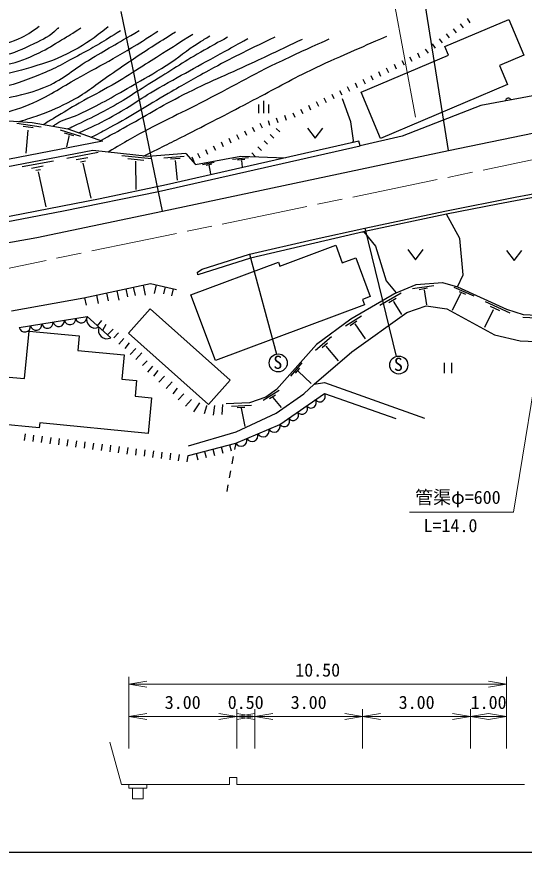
# Model space of a CAD drawing. Units: millimetres at full size, sheet at 1:1000, with parts at other scales. Extents: x 40000 to 680000, y 20000 to 380000.
# Drawn here: x 181034 to 251556, y 205000 to 321068 of the extents above; entities that cross this region are included whole.
import ezdxf
from ezdxf.enums import TextEntityAlignment as Align

# ---------------------------------------------------------------- set-up
doc = ezdxf.new("R2010")
doc.units = ezdxf.units.MM
doc.header["$LTSCALE"] = 1000
doc.linetypes.add('CHAIN', pattern=[18.5, 12, -1.5, 3.5, -1.5])
for name, color, linetype, lineweight in [('M-BGD', 7, 'Continuous', 25), ('M-BMK', 2, 'CHAIN', 13), ('M-STR-HTXT', 7, 'Continuous', 13), ('M-TTL-BAND', 7, 'Continuous', 25)]:
    doc.layers.add(name, color=color, linetype=linetype, lineweight=lineweight)
doc.styles.add('ＭＳ ゴシック', font='')
doc.styles.get('ＭＳ ゴシック').set_extended_font_data('MS Gothic')

# ---------------------------------------------------------------- blocks, each defined once
blk = doc.blocks.new('open_arrow')
at = {"color": 0, "linetype": 'Continuous', "lineweight": -2}
blk.add_lwpolyline([(7.5, 1.25), (0, 0), (7.5, -1.25)], dxfattribs=at)

msp = doc.modelspace()

# ---------------------------------------------------------------- linework, layer by layer
at = {"layer": 'M-BGD'}
for p, q in [((241045, 302477), (237561, 324347)), ((201290, 294055), (195529, 321802)), ((240519, 316930), (249410, 320697)), ((243601, 320802), (244012, 320236)), ((249410, 320697), (251514, 315731)), ((241659, 319393), (242070, 318827)), ((242630, 320098), (243041, 319531)), ((240687, 318688), (241098, 318122)), ((238745, 317279), (239156, 316713)), ((239716, 317984), (240127, 317417)), ((241030, 315723), (240519, 316930)), ((228876, 310574), (241030, 315723)), ((236707, 316030), (237009, 315398)), ((237773, 316574), (238184, 316008)), ((251514, 315731), (248097, 314283)), ((234543, 314992), (234845, 314361)), ((235625, 315511), (235927, 314880)), ((231297, 313435), (231599, 312804)), ((232379, 313954), (232681, 313323)), ((233461, 314473), (233763, 313842)), ((248097, 314283), (249220, 311634)), ((229132, 312398), (229435, 311767)), ((230215, 312917), (230517, 312285)), ((226968, 311360), (227271, 310729)), ((228050, 311879), (228353, 311248)), ((249220, 311634), (231592, 304165)), ((224804, 310323), (225107, 309691)), ((225886, 310841), (226189, 310210)), ((231592, 304165), (228876, 310574)), ((253275, 310172), (245515, 308747)), ((214670, 307655), (214670, 308880)), ((215370, 307655), (215370, 309405)), ((216070, 307655), (216070, 308880)), ((221558, 308766), (221861, 308135)), ((222640, 309285), (222943, 308654)), ((223722, 309804), (224025, 309173)), ((227453, 306480), (226294, 309658)), ((245515, 308747), (234579, 304479)), ((219394, 307728), (219697, 307097)), ((220476, 308247), (220779, 307616)), ((179961, 306615), (183163, 306394)), ((215953, 306672), (216157, 306003)), ((217101, 307022), (217305, 306352)), ((218249, 307372), (218453, 306702)), ((227821, 303865), (227453, 306480)), ((181070, 306262), (184440, 305794)), ((181947, 305864), (183340, 305677)), ((182579, 305326), (182310, 302108)), ((183163, 306394), (188151, 305472)), ((187055, 305335), (189911, 304481)), ((188151, 305472), (192969, 303778)), ((213747, 305744), (214050, 305113)), ((214828, 306263), (215131, 305632)), ((217078, 305546), (217577, 305056)), ((221458, 305580), (222508, 304180)), ((222508, 304180), (223558, 305580)), ((241045, 302477), (258027, 305979)), ((187617, 304925), (188904, 304562)), ((188272, 304422), (187945, 302983)), ((188296, 304586), (188272, 304422)), ((210502, 304185), (210805, 303554)), ((211583, 304704), (211886, 304073)), ((212665, 305224), (212968, 304593)), ((216237, 304690), (216737, 304200)), ((234579, 304479), (228764, 303122)), ((192969, 303778), (164093, 298242)), ((200752, 296782), (228764, 303122)), ((228578, 303781), (201864, 297693)), ((208338, 303145), (208642, 302514)), ((209420, 303665), (209723, 303034)), ((214556, 302977), (215056, 302487)), ((215397, 303833), (215896, 303343)), ((227712, 303584), (227821, 303865)), ((228764, 303122), (228578, 303781)), ((191600, 302497), (165929, 297570)), ((188015, 301440), (192368, 302229)), ((199297, 301637), (191600, 302497)), ((204539, 302066), (199297, 301637)), ((201290, 294055), (241045, 302477)), ((204539, 302066), (205888, 300525)), ((206175, 302106), (206478, 301475)), ((207257, 302626), (207560, 301995)), ((213686, 302151), (214164, 301640)), ((181789, 300245), (186142, 301035)), ((189314, 301247), (190929, 301527)), ((189911, 300931), (190578, 301053)), ((190244, 300702), (191315, 295840)), ((195644, 301770), (199775, 301352)), ((196486, 301372), (198698, 301150)), ((197528, 300998), (197582, 297084)), ((201497, 301475), (204305, 301693)), ((202402, 301311), (203728, 301412)), ((203034, 301116), (203338, 298370)), ((205353, 301595), (205656, 300964)), ((205888, 300525), (212180, 301715)), ((206833, 300541), (208487, 300848)), ((207337, 300468), (208133, 300619)), ((210994, 301284), (213261, 301507)), ((211727, 301180), (212746, 301294)), ((212180, 301715), (218358, 301452)), ((212247, 301107), (212341, 300166)), ((183088, 300052), (184703, 300332)), ((183685, 299736), (184352, 299859)), ((184018, 299507), (185089, 294645)), ((207738, 300474), (207972, 299231)), ((201864, 297693), (192645, 295776)), ((187520, 294103), (200752, 296782)), ((240508, 294034), (250311, 295983)), ((256369, 296610), (247893, 295046)), ((250311, 295983), (256275, 297118)), ((192645, 295776), (170996, 291552)), ((247893, 295046), (240755, 293627)), ((163321, 289452), (187520, 294103)), ((183807, 290395), (201290, 294055)), ((229411, 291711), (240508, 294034)), ((240755, 293627), (229417, 291239)), ((242615, 290259), (240755, 293627)), ((222231, 290121), (229411, 291711)), ((229411, 291711), (233756, 273885)), ((163750, 286873), (183807, 290395)), ((229417, 291239), (213513, 287522)), ((229087, 291162), (229273, 291206)), ((229273, 291206), (230887, 289206)), ((243056, 285207), (242615, 290259)), ((213373, 288078), (222231, 290121)), ((217603, 286422), (225351, 289319)), ((225351, 289319), (226264, 286877)), ((230887, 289206), (232371, 284369)), ((206823, 285986), (213373, 288078)), ((213373, 288078), (217127, 274204)), ((235389, 288711), (236439, 287311)), ((236439, 287311), (237489, 288711)), ((249103, 288602), (250153, 287202)), ((250153, 287202), (251203, 288602)), ((205247, 282430), (217397, 286972)), ((213513, 287522), (206180, 285196)), ((217397, 286972), (217603, 286422)), ((226264, 286877), (228129, 287574)), ((228129, 287574), (230144, 282183)), ((206154, 285572), (206823, 285986)), ((206180, 285196), (206154, 285572)), ((232371, 284369), (233747, 282735)), ((242282, 283562), (243056, 285207)), ((190343, 281995), (199630, 284016)), ((196202, 283270), (196449, 282135)), ((197221, 283492), (197476, 282320)), ((198589, 283789), (198897, 282372)), ((199630, 284016), (203242, 283156)), ((200400, 283832), (200109, 282609)), ((201677, 283529), (201451, 282583)), ((202763, 283270), (202531, 282293)), ((233747, 282735), (236542, 283853)), ((236034, 283300), (238989, 283752)), ((236542, 283853), (240186, 284143)), ((236964, 283185), (238129, 283395)), ((240186, 284143), (242282, 283562)), ((241750, 283500), (244527, 282303)), ((242282, 283562), (249081, 280429)), ((192114, 282380), (192368, 281214)), ((193528, 282688), (193763, 281609)), ((194933, 282994), (195211, 281714)), ((208649, 273330), (205247, 282430)), ((233747, 282735), (227455, 279037)), ((230144, 282183), (229078, 281785)), ((231464, 281014), (234451, 282702)), ((237626, 283122), (237970, 281064)), ((242705, 282634), (241552, 280252)), ((242520, 282908), (243367, 282519)), ((180295, 280215), (190343, 281995)), ((190452, 282019), (190672, 281011)), ((229346, 281067), (208649, 273330)), ((229078, 281785), (229346, 281067)), ((232725, 281358), (233770, 281957)), ((233388, 281536), (233451, 281428)), ((233451, 281428), (234490, 279689)), ((235228, 279959), (237904, 280926)), ((237904, 280926), (240807, 280507)), ((246114, 281491), (249540, 279912)), ((196573, 277121), (199561, 280474)), ((199561, 280474), (210682, 270565)), ((227585, 274509), (235228, 279959)), ((240807, 280507), (247417, 276863)), ((247242, 280338), (246009, 277882)), ((246822, 280873), (248131, 280252)), ((249081, 280429), (251381, 279698)), ((192801, 278859), (192228, 278136)), ((227455, 279037), (222691, 275521)), ((226699, 278136), (228950, 279527)), ((227359, 278170), (228295, 278800)), ((251335, 279334), (255109, 279181)), ((251381, 279698), (257405, 279430)), ((193403, 278314), (192940, 277493)), ((194435, 277683), (193629, 276871)), ((228027, 278428), (229461, 276316)), ((182125, 270791), (182766, 277397)), ((182766, 277397), (189724, 276723)), ((189724, 276723), (189528, 274706)), ((195166, 277139), (194536, 276451)), ((195926, 276365), (195209, 275562)), ((207694, 267212), (196573, 277121)), ((222557, 274754), (224750, 276660)), ((247417, 276863), (250997, 276025)), ((196671, 275763), (196040, 274989)), ((222691, 275521), (217130, 269286)), ((223475, 275127), (224206, 275786)), ((224005, 275284), (225696, 273249)), ((250997, 276025), (255833, 275870)), ((189528, 274706), (195966, 274082)), ((195966, 274082), (195641, 270732)), ((197588, 274975), (196786, 274158)), ((198420, 274373), (197588, 273441)), ((222350, 270023), (227585, 274509)), ((199151, 273283), (198520, 272596)), ((219122, 271155), (220709, 272996)), ((240438, 272973), (240438, 271573)), ((241488, 271573), (241488, 272973)), ((171701, 271801), (182125, 270791)), ((199910, 272510), (199194, 271707)), ((200655, 271908), (200025, 271134)), ((219779, 271550), (220365, 272264)), ((220154, 271811), (221944, 270098)), ((195641, 270732), (197682, 270535)), ((197682, 270535), (197472, 268367)), ((201573, 271119), (200770, 270302)), ((210682, 270565), (207694, 267212)), ((202633, 270339), (201802, 269407)), ((203336, 269457), (202705, 268683)), ((217130, 269286), (215654, 268240)), ((220917, 268661), (222350, 270023)), ((222350, 270023), (223784, 270238)), ((223784, 270238), (237711, 265286)), ((197472, 268367), (199760, 268145)), ((199760, 268145), (199277, 263172)), ((204253, 268669), (203450, 267852)), ((215654, 268240), (213375, 267423)), ((215272, 267789), (217520, 269177)), ((216138, 268037), (216985, 268566)), ((216622, 268158), (217763, 266795)), ((217090, 265981), (220917, 268661)), ((223778, 268751), (233712, 265254)), ((205313, 267888), (204482, 266957)), ((206410, 267428), (205607, 266176)), ((207394, 266959), (207098, 265927)), ((207413, 267074), (207394, 266959)), ((208502, 267045), (208349, 265736)), ((209611, 267217), (209544, 265813)), ((213375, 267423), (210151, 267294)), ((210886, 266992), (213676, 267101)), ((211544, 263401), (217090, 265981)), ((211657, 266782), (212734, 266827)), ((212205, 266687), (212733, 264152)), ((184161, 263961), (174114, 264935)), ((184226, 264632), (184161, 263961)), ((199277, 263172), (184226, 264632)), ((182186, 263110), (182068, 262218)), ((183376, 262952), (183257, 262060)), ((184565, 262794), (184447, 261902)), ((185755, 262636), (185636, 261744)), ((186944, 262478), (186826, 261586)), ((188134, 262320), (188016, 261428)), ((204908, 261452), (211544, 263401)), ((189324, 262163), (189205, 261270)), ((190513, 262005), (190395, 261113)), ((191703, 261847), (191584, 260955)), ((192892, 261689), (192774, 260797)), ((194082, 261531), (193963, 260639)), ((195271, 261373), (195153, 260481)), ((196461, 261215), (196343, 260323)), ((204887, 260097), (211460, 261850)), ((209428, 261308), (209660, 260438)), ((210588, 261617), (210820, 260748)), ((211460, 261850), (211293, 260943)), ((197651, 261058), (197532, 260165)), ((198840, 260900), (198722, 260008)), ((200030, 260742), (199911, 259850)), ((201219, 260584), (201101, 259692)), ((202409, 260426), (202290, 259534)), ((203598, 260268), (203480, 259376)), ((204788, 260110), (204670, 259218)), ((205950, 260381), (206182, 259511)), ((207109, 260690), (207341, 259820)), ((208269, 260999), (208501, 260129)), ((211112, 259960), (210930, 258977)), ((210749, 257993), (210568, 257010)), ((210387, 256026), (210220, 255120))]:
    msp.add_line(p, q, dxfattribs=at)
at = {"layer": 'M-BGD', "lineweight": 13}
for p, q in [((196599, 224404), (196599, 229352)), ((249099, 224404), (249099, 229352)), ((196599, 228352), (249099, 228352)), ((196599, 219404), (196599, 224863)), ((211599, 219404), (211599, 224863)), ((214099, 219404), (214099, 224863)), ((229099, 219404), (229099, 224863)), ((244099, 219404), (244099, 224863)), ((249099, 219404), (249099, 224863)), ((196599, 223863), (211599, 223863)), ((211599, 223863), (214099, 223863)), ((214099, 223863), (229099, 223863)), ((229099, 223863), (244099, 223863)), ((244099, 223863), (249099, 223863)), ((195598, 214404), (193966, 220289)), ((211599, 215404), (210599, 215404)), ((210599, 215404), (210599, 214404)), ((211599, 214404), (211599, 215404)), ((196599, 214404), (195598, 214404)), ((210599, 214404), (196599, 214404)), ((196599, 214404), (199099, 214404)), ((196599, 213904), (196599, 214404)), ((199099, 213904), (196599, 213904)), ((197099, 213904), (197099, 212404)), ((198599, 212404), (198599, 213904)), ((199099, 214404), (199099, 213904)), ((214099, 214404), (211599, 214404)), ((229099, 214404), (214099, 214404)), ((229099, 214404), (244099, 214404)), ((244099, 214404), (249099, 214404)), ((249099, 214404), (251599, 214404)), ((197099, 212404), (198599, 212404))]:
    msp.add_line(p, q, dxfattribs=at)
at = {"layer": 'M-BGD'}
for points in [[(181382, 277892), (190807, 279421), (194089, 276454)], [(211460, 261850), (217587, 264429), (223778, 268751)]]:
    msp.add_lwpolyline(points, dxfattribs=at)
for centre in [(217368, 272977), (234114, 272687)]:
    msp.add_circle(centre, 1250, dxfattribs=at)
for centre, radius, start, end in [((249362, 309335), 417, 26.66206, 174.14165), ((185301, 278576), 797, 192.60303, 5.82208), ((186872, 278830), 797, 192.60303, 5.82208), ((188443, 279085), 797, 192.60303, 5.82208), ((190014, 279340), 797, 192.60303, 5.82208), ((191923, 279006), 1191, 159.60732, 296.16992), ((182160, 278066), 797, 192.60303, 5.82208), ((183731, 278321), 797, 192.60303, 5.82208), ((193564, 277523), 1191, 159.60732, 296.16992), ((223156, 268323), 755, 215.29488, 34.52878), ((220680, 266594), 755, 215.29488, 34.52878), ((221918, 267458), 755, 215.29488, 34.52878), ((219441, 265730), 755, 215.29488, 34.52878), ((218203, 264866), 755, 215.29488, 34.52878), ((215256, 263541), 835, 208.69927, 16.96804), ((216788, 264186), 835, 208.69927, 16.96804), ((212192, 262251), 835, 208.69927, 16.96804), ((213724, 262896), 835, 208.69927, 16.96804)]:
    msp.add_arc(centre, radius, start, end, dxfattribs=at)
for points, knots in [([(193747, 319640), (191616, 317977), (190881, 317419), (188843, 316329), (186677, 315170), (185349, 314721), (182998, 314012), (181130, 313448), (180057, 313190), (178127, 312906), (176840, 312717), (176108, 312588), (174809, 312642), (173513, 312697), (172773, 312762), (171518, 313090), (170305, 313407), (169584, 313567), (168516, 314222), (167655, 314751), (167316, 315248), (166489, 315828), (166173, 316050), (166067, 316127), (165672, 316381)], [0, 0, 0, 0, 1, 1, 1, 2, 2, 2, 3, 3, 3, 4, 4, 4, 5, 5, 5, 6, 6, 6, 7, 7, 7, 8, 8, 8, 8]), ([(166935, 316958), (168538, 315826), (169180, 315346), (170832, 314799), (172348, 314296), (173274, 314229), (174869, 314149), (176694, 314058), (177750, 314040), (179538, 314413), (181404, 314802), (182405, 315251), (184137, 316045), (185411, 316629), (186043, 317115), (187244, 317835), (188316, 318478), (188660, 318694), (189965, 319521)], [0, 0, 0, 0, 1, 1, 1, 2, 2, 2, 3, 3, 3, 4, 4, 4, 5, 5, 5, 6, 6, 6, 6]), ([(186858, 319556), (186776, 319462), (186742, 319437), (186665, 319363), (185585, 318321), (184777, 317946), (183418, 317309), (181727, 316517), (180779, 316005), (178959, 315589), (177346, 315219), (176378, 315230), (174729, 315360), (172975, 315500), (172020, 315894), (170376, 316519), (169259, 316943), (168849, 317121), (167585, 317765)], [0, 0, 0, 0, 1, 1, 1, 2, 2, 2, 3, 3, 3, 4, 4, 4, 5, 5, 5, 6, 6, 6, 6]), ([(168954, 318625), (169094, 318555), (169135, 318539), (169252, 318485), (170700, 317814), (171479, 317214), (173061, 317010), (174591, 316814), (175480, 316767), (177011, 316958), (178719, 317170), (179729, 317276), (181294, 317993), (182489, 318541), (182970, 318856), (184155, 319766)], [0, 0, 0, 0, 1, 1, 1, 2, 2, 2, 3, 3, 3, 4, 4, 4, 5, 5, 5, 5]), ([(161434, 313331), (162390, 312363), (162657, 312104), (163470, 311347), (164578, 310318), (165137, 309648), (166402, 308820), (167448, 308134), (168063, 307754), (169246, 307345), (170561, 306890), (171330, 306602), (172721, 306555), (173789, 306520), (174388, 306659), (175442, 306836), (177121, 307118), (178060, 307325), (179690, 307819), (181650, 308414), (182758, 308774), (184587, 309697), (185900, 310361), (186577, 310842), (187852, 311576), (192010, 313966), (194444, 315130), (198498, 317693), (199335, 318222), (199617, 318389), (200631, 319062)], [0, 0, 0, 0, 1, 1, 1, 2, 2, 2, 3, 3, 3, 4, 4, 4, 5, 5, 5, 6, 6, 6, 7, 7, 7, 8, 8, 8, 9, 9, 9, 10, 10, 10, 10]), ([(163010, 314136), (163212, 314012), (163269, 313963), (163431, 313847), (164472, 313101), (164802, 312383), (165801, 311582), (166627, 310919), (167058, 310486), (167986, 309976), (169063, 309384), (169669, 309003), (170856, 308686), (171429, 308533), (171763, 308456), (172357, 308449), (173494, 308434), (174128, 308576), (175253, 308738), (176601, 308933), (177329, 309196), (178650, 309528), (181060, 310134), (182477, 310291), (184785, 311214), (187425, 312269), (188559, 313544), (190998, 315005), (193739, 316647), (194623, 317155), (198055, 319139)], [0, 0, 0, 0, 1, 1, 1, 2, 2, 2, 3, 3, 3, 4, 4, 4, 5, 5, 5, 6, 6, 6, 7, 7, 7, 8, 8, 8, 9, 9, 9, 10, 10, 10, 10]), ([(195475, 319112), (192836, 317483), (192102, 317027), (189866, 315821), (187684, 314645), (186485, 313914), (184179, 313004), (181888, 312100), (180585, 311526), (178149, 311161), (175850, 310816), (174496, 310613), (172199, 310977), (170618, 311227), (169719, 311470), (168276, 312161), (167404, 312579), (166942, 312889), (166196, 313504), (165421, 314143), (165164, 314467), (164432, 315374)], [0, 0, 0, 0, 1, 1, 1, 2, 2, 2, 3, 3, 3, 4, 4, 4, 5, 5, 5, 6, 6, 6, 7, 7, 7, 7]), ([(181396, 306516), (182685, 306892), (183052, 307022), (184096, 307398), (185945, 308064), (186967, 308502), (188703, 309425), (190940, 310615), (191974, 311644), (194075, 313059), (196313, 314566), (197539, 315452), (199815, 316903), (201092, 317718), (201507, 317982), (203106, 318957)], [0, 0, 0, 0, 1, 1, 1, 2, 2, 2, 3, 3, 3, 4, 4, 4, 5, 5, 5, 5]), ([(205516, 318606), (203462, 317310), (202949, 316986), (201303, 315947), (200049, 315155), (199349, 314706), (198091, 313919), (196615, 312997), (195804, 312452), (194300, 311576), (192538, 310550), (191490, 310083), (189718, 309075), (188363, 308304), (187632, 307823), (186295, 307021), (185695, 306661), (185508, 306548), (184758, 306099)], [0, 0, 0, 0, 1, 1, 1, 2, 2, 2, 3, 3, 3, 4, 4, 4, 5, 5, 5, 6, 6, 6, 6]), ([(186076, 305856), (186249, 306004), (186319, 306041), (186480, 306152), (187582, 306916), (188425, 306926), (189639, 307495), (192555, 308862), (194107, 309799), (196906, 311392), (198838, 312491), (199920, 313109), (201804, 314288), (203656, 315448), (204524, 316354), (206385, 317500), (206966, 317858), (207161, 317986), (207886, 318396)], [0, 0, 0, 0, 1, 1, 1, 2, 2, 2, 3, 3, 3, 4, 4, 4, 5, 5, 5, 6, 6, 6, 6]), ([(210335, 318211), (208766, 317373), (208353, 317135), (207096, 316421), (204358, 314866), (202910, 313850), (200224, 312208), (197645, 310631), (196268, 309630), (193615, 308180), (192178, 307394), (191353, 306992), (189876, 306284), (189205, 305962), (188988, 305856), (188151, 305472)], [0, 0, 0, 0, 1, 1, 1, 2, 2, 2, 3, 3, 3, 4, 4, 4, 5, 5, 5, 5]), ([(189676, 304936), (191699, 305848), (192269, 306134), (193888, 306988), (196395, 308310), (197639, 309330), (200085, 310762), (203916, 313006), (206142, 314123), (210019, 316289), (211232, 316967), (211613, 317179), (213126, 318027)], [0, 0, 0, 0, 1, 1, 1, 2, 2, 2, 3, 3, 3, 4, 4, 4, 4]), ([(216896, 318222), (212463, 316072), (211253, 315520), (207733, 313601), (205508, 312388), (204279, 311673), (202086, 310402), (198915, 308565), (197222, 307387), (193989, 305663), (192991, 305130), (192664, 304947), (191420, 304323)], [0, 0, 0, 0, 1, 1, 1, 2, 2, 2, 3, 3, 3, 4, 4, 4, 4]), ([(198653, 301709), (201626, 303170), (202385, 303550), (204766, 304752), (208332, 306552), (210306, 307607), (213850, 309452), (216996, 311089), (218702, 312117), (221893, 313665), (224006, 314689), (225225, 315186), (227370, 316140), (229361, 317024), (229993, 317300), (232478, 318378)], [0, 0, 0, 0, 1, 1, 1, 2, 2, 2, 3, 3, 3, 4, 4, 4, 5, 5, 5, 5]), ([(192709, 303870), (194216, 304693), (194595, 304902), (195803, 305566), (199098, 307378), (200859, 308554), (204218, 310244), (207850, 312072), (209975, 312907), (213658, 314628), (216421, 315920), (217287, 316326), (220727, 317946)], [0, 0, 0, 0, 1, 1, 1, 2, 2, 2, 3, 3, 3, 4, 4, 4, 4]), ([(224421, 317930), (221275, 316548), (220439, 316152), (217914, 314951), (213397, 312804), (210986, 311359), (206540, 309067), (202732, 307103), (200500, 306185), (196785, 304051), (195588, 303364), (195182, 303143), (193742, 302257)], [0, 0, 0, 0, 1, 1, 1, 2, 2, 2, 3, 3, 3, 4, 4, 4, 4])]:
    msp.add_open_spline(points, degree=3, knots=knots, dxfattribs=at)
at = {"layer": 'M-BMK'}
msp.add_line((173363, 284776), (260398, 302783), dxfattribs=at)
at = {"layer": 'M-STR-HTXT'}
for p, q in [((231907, 331709), (236454, 307104)), ((250034, 252243), (257092, 295412)), ((235595, 252243), (250034, 252243))]:
    msp.add_line(p, q, dxfattribs=at)
at = {"layer": 'M-TTL-BAND'}
msp.add_line((40000, 205000), (579000, 205000), dxfattribs=at)

# ---------------------------------------------------------------- block references
at = {"layer": 'M-BGD', "lineweight": 13, "xscale": 333, "yscale": 333}
for p in [(196599, 228352), (196599, 223863), (211599, 223863), (214099, 223863), (229099, 223863), (244099, 223863)]:
    msp.add_blockref('open_arrow', p, dxfattribs=at)
at = {"layer": 'M-BGD', "lineweight": 13, "xscale": 333, "yscale": 333, "rotation": 180}
for p in [(249099, 228352), (211599, 223863), (214099, 223863), (229099, 223863), (244099, 223863), (249099, 223863)]:
    msp.add_blockref('open_arrow', p, dxfattribs=at)

# ---------------------------------------------------------------- texts
at = {"layer": 'M-BGD', "style": 'ＭＳ ゴシック'}
for p in [(216689, 271603), (233435, 271314)]:
    msp.add_text('S', height=1833, dxfattribs=at).set_placement(p, align=Align.BOTTOM_LEFT)
for s, p in [('10.50', (222849, 228852)), ('3.00', (204099, 224363)), ('0.50', (212849, 224363)), ('3.00', (221599, 224363)), ('3.00', (236599, 224363)), ('1.00', (246599, 224363))]:
    msp.add_text(s, height=1833, dxfattribs=at).set_placement(p, align=Align.BOTTOM_CENTER)
at = {"layer": 'M-STR-HTXT', "style": 'ＭＳ ゴシック'}
for s, p in [('管渠φ=600', (236388, 252843)), ('L=14.0', (237565, 248925))]:
    msp.add_text(s, height=1833, dxfattribs=at).set_placement(p, align=Align.BOTTOM_LEFT)

doc.saveas('drawing.dxf')
